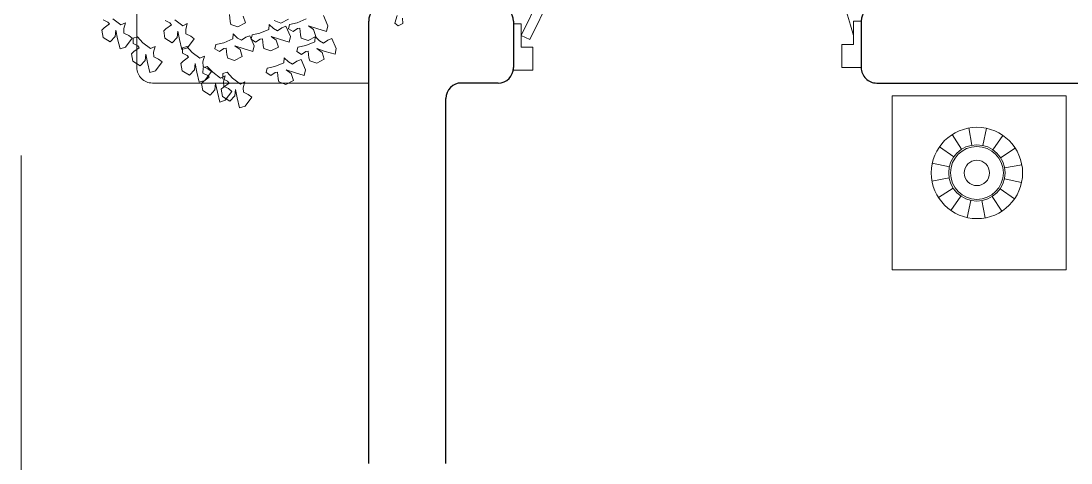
# Model space of a CAD drawing. Header units: metres. Extents: x -44 to 358, y -286 to 66.
# Drawn here: x -10.622 to -7.904, y -274.475 to -273.331 of the extents above; entities that cross this region are included whole.
import ezdxf

# ---------------------------------------------------------------- set-up
doc = ezdxf.new("R2010")
doc.units = ezdxf.units.M
doc.header["$LTSCALE"] = 0.3
doc.linetypes.add('HIDDEN2', pattern=[4.7625, 3.175, -1.5875])
for name, color, linetype, lineweight in [('A-DOOR', 7, 'Continuous', 5), ('A-WALL', 7, 'Continuous', 30), ('ARBOLES', 86, 'Continuous', 0), ('baños', 141, 'Continuous', 0), ('Columnas', 7, 'Continuous', 18), ('MOBILIARIOS', 252, 'Continuous', 0), ('muros bajitos', 252, 'Continuous', 5)]:
    doc.layers.add(name, color=color, linetype=linetype, lineweight=lineweight)
doc.layers.add('Techos 1', color=7, linetype='HIDDEN2', lineweight=9, true_color=0x42391a)

# ---------------------------------------------------------------- blocks, each defined once
blk = doc.blocks.new('TREES')
at = {"layer": 'ARBOLES', "color": 252, "true_color": 0x8da178}
for p, q in [((0.09027, 0.13446), (0.08564, 0.13366)), ((0.09286, 0.13046), (0.09027, 0.13446)), ((0.09055, 0.1274), (0.09286, 0.13046)), ((0.08363, 0.12886), (0.09055, 0.1274)), ((0.11789, 0.07807), (0.10928, 0.07333)), ((0.12298, 0.07743), (0.11789, 0.07807)), ((0.12121, 0.0686), (0.12298, 0.07743)), ((0.09863, 0.06869), (0.09001, 0.06395)), ((0.10372, 0.06805), (0.09863, 0.06869)), ((0.10194, 0.05922), (0.10372, 0.06805)), ((0.10928, 0.07333), (0.11102, 0.06989)), ((0.11102, 0.06989), (0.11402, 0.06628)), ((0.11402, 0.06628), (0.11254, 0.0626)), ((0.1195, 0.06106), (0.12121, 0.0686)), ((0.12234, 0.06589), (0.1195, 0.06106)), ((0.12826, 0.06836), (0.12234, 0.06589)), ((0.13238, 0.06204), (0.12826, 0.06836)), ((0.10024, 0.05169), (0.10194, 0.05922)), ((0.10307, 0.05652), (0.10024, 0.05169)), ((0.109, 0.05899), (0.10307, 0.05652)), ((0.11312, 0.05266), (0.109, 0.05899)), ((0.11254, 0.0626), (0.1091, 0.0585)), ((0.1091, 0.0585), (0.11358, 0.05859)), ((0.11358, 0.05859), (0.11766, 0.05097)), ((0.12814, 0.05482), (0.13075, 0.0558)), ((0.13075, 0.0558), (0.13238, 0.06204)), ((0.09431, 0.04922), (0.09839, 0.04159)), ((0.10887, 0.04545), (0.11149, 0.04642)), ((0.11149, 0.04642), (0.11312, 0.05266)), ((0.11766, 0.05097), (0.11986, 0.04424)), ((0.1223, 0.05363), (0.12814, 0.05482)), ((0.12282, 0.05162), (0.1223, 0.05363)), ((0.12583, 0.04801), (0.12282, 0.05162)), ((0.12366, 0.04377), (0.12583, 0.04801)), ((0.13893, 0.05273), (0.13031, 0.04799)), ((0.13031, 0.04799), (0.13205, 0.04455)), ((0.14402, 0.05209), (0.13893, 0.05273)), ((0.14224, 0.04326), (0.14402, 0.05209)), ((0.09839, 0.04159), (0.10059, 0.03487)), ((0.10303, 0.04425), (0.10887, 0.04545)), ((0.10355, 0.04225), (0.10303, 0.04425)), ((0.10656, 0.03864), (0.10355, 0.04225)), ((0.10439, 0.03439), (0.10656, 0.03864)), ((0.11986, 0.04424), (0.12366, 0.04377)), ((0.13357, 0.03726), (0.13013, 0.03316)), ((0.13205, 0.04455), (0.13506, 0.04094)), ((0.13506, 0.04094), (0.13357, 0.03726)), ((0.14054, 0.03572), (0.14224, 0.04326)), ((0.14337, 0.04055), (0.14054, 0.03572)), ((0.1493, 0.04302), (0.14337, 0.04055)), ((0.15342, 0.0367), (0.1493, 0.04302)), ((0.09997, 0.0273), (0.09584, 0.03363)), ((0.10059, 0.03487), (0.10439, 0.03439)), ((0.1109, 0.03676), (0.10228, 0.03202)), ((0.10228, 0.03202), (0.10402, 0.02859)), ((0.10402, 0.02859), (0.10703, 0.02498)), ((0.11598, 0.03612), (0.1109, 0.03676)), ((0.11421, 0.02729), (0.11598, 0.03612)), ((0.13013, 0.03316), (0.13461, 0.03325)), ((0.13461, 0.03325), (0.13869, 0.02563)), ((0.14333, 0.02829), (0.14917, 0.02948)), ((0.14385, 0.02628), (0.14333, 0.02829)), ((0.14917, 0.02948), (0.15179, 0.03046)), ((0.15179, 0.03046), (0.15342, 0.0367)), ((0.09833, 0.02106), (0.09997, 0.0273)), ((0.10554, 0.0213), (0.1021, 0.0172)), ((0.10703, 0.02498), (0.10554, 0.0213)), ((0.1125, 0.01976), (0.11421, 0.02729)), ((0.11534, 0.02459), (0.1125, 0.01976)), ((0.12126, 0.02706), (0.11534, 0.02459)), ((0.12538, 0.02073), (0.12126, 0.02706)), ((0.12375, 0.01449), (0.12538, 0.02073)), ((0.13869, 0.02563), (0.14089, 0.0189)), ((0.14089, 0.0189), (0.14469, 0.01843)), ((0.14686, 0.02267), (0.14385, 0.02628)), ((0.14469, 0.01843), (0.14686, 0.02267)), ((0.1021, 0.0172), (0.10658, 0.01729)), ((0.10658, 0.01729), (0.11066, 0.00966)), ((0.11066, 0.00966), (0.11286, 0.00294)), ((0.1153, 0.01232), (0.12114, 0.01352)), ((0.11582, 0.01032), (0.1153, 0.01232)), ((0.11883, 0.00671), (0.11582, 0.01032)), ((0.12114, 0.01352), (0.12375, 0.01449)), ((0.11286, 0.00294), (0.11666, 0.00246)), ((0.12228, 0.00578), (0.11366, 0.00104)), ((0.11366, 0.00104), (0.1154, -0.0024)), ((0.11666, 0.00246), (0.11883, 0.00671)), ((0.12737, 0.00514), (0.12228, 0.00578)), ((0.12559, -0.00369), (0.12737, 0.00514)), ((0.1546, 0.00056), (0.15691, -0.00328)), ((0.15987, -0.00037), (0.1546, 0.00056)), ((0.1638, 0.00018), (0.15987, -0.00037)), ((0.16542, 0.00459), (0.1638, 0.00018)), ((0.16753, 0.00781), (0.16542, 0.00459)), ((0.17594, 0.00272), (0.16753, 0.00781)), ((0.17793, -0.00201), (0.17594, 0.00272)), ((0.10286, -0.00393), (0.09694, -0.0064)), ((0.10698, -0.01025), (0.10286, -0.00393)), ((0.1154, -0.0024), (0.11841, -0.00601)), ((0.11841, -0.00601), (0.11692, -0.00969)), ((0.12389, -0.01123), (0.12559, -0.00369)), ((0.12672, -0.0064), (0.12389, -0.01123)), ((0.13264, -0.00393), (0.12672, -0.0064)), ((0.13677, -0.01025), (0.13264, -0.00393)), ((0.15691, -0.00328), (0.15235, -0.01062)), ((0.16202, -0.00717), (0.16939, -0.00488)), ((0.16762, -0.00721), (0.16202, -0.00717)), ((0.17272, -0.01111), (0.16762, -0.00721)), ((0.16939, -0.00488), (0.17793, -0.00201)), ((0.0969, -0.01866), (0.10274, -0.01747)), ((0.10274, -0.01747), (0.10535, -0.01649)), ((0.10535, -0.01649), (0.10698, -0.01025)), ((0.11692, -0.00969), (0.11348, -0.01379)), ((0.11348, -0.01379), (0.11796, -0.0137)), ((0.11796, -0.0137), (0.12204, -0.02132)), ((0.12668, -0.01866), (0.13252, -0.01747)), ((0.13252, -0.01747), (0.13514, -0.01649)), ((0.13514, -0.01649), (0.13677, -0.01025)), ((0.15235, -0.01062), (0.14763, -0.01589)), ((0.14763, -0.01589), (0.14912, -0.01942)), ((0.1511, -0.01728), (0.15341, -0.02112)), ((0.15637, -0.01821), (0.1511, -0.01728)), ((0.15388, -0.01917), (0.1555, -0.01477)), ((0.1555, -0.01477), (0.15698, -0.01331)), ((0.1603, -0.01766), (0.15637, -0.01821)), ((0.15698, -0.01331), (0.16093, -0.01777)), ((0.16192, -0.01325), (0.1603, -0.01766)), ((0.16093, -0.01777), (0.16308, -0.01955)), ((0.16403, -0.01003), (0.16192, -0.01325)), ((0.16308, -0.01955), (0.1693, -0.01784)), ((0.17244, -0.01512), (0.16403, -0.01003)), ((0.1693, -0.01784), (0.17272, -0.01111)), ((0.17443, -0.01985), (0.17244, -0.01512)), ((0.12204, -0.02132), (0.12424, -0.02804)), ((0.1272, -0.02067), (0.12668, -0.01866)), ((0.13021, -0.02428), (0.1272, -0.02067)), ((0.12804, -0.02852), (0.13021, -0.02428)), ((0.15341, -0.02112), (0.14885, -0.02846)), ((0.14912, -0.01942), (0.15388, -0.01917)), ((0.15852, -0.02502), (0.1659, -0.02272)), ((0.16412, -0.02505), (0.15852, -0.02502)), ((0.16922, -0.02895), (0.16412, -0.02505)), ((0.1659, -0.02272), (0.17443, -0.01985)), ((0.12424, -0.02804), (0.12804, -0.02852)), ((0.13533, -0.037), (0.13765, -0.04084)), ((0.1406, -0.03793), (0.13533, -0.037)), ((0.14885, -0.02846), (0.14413, -0.03373)), ((0.14413, -0.03373), (0.14562, -0.03726)), ((0.14615, -0.03297), (0.14453, -0.03737)), ((0.14562, -0.03726), (0.15038, -0.03701)), ((0.14826, -0.02975), (0.14615, -0.03297)), ((0.15667, -0.03484), (0.14826, -0.02975)), ((0.15038, -0.03701), (0.152, -0.03261)), ((0.152, -0.03261), (0.15348, -0.03115)), ((0.15348, -0.03115), (0.15743, -0.03561)), ((0.15866, -0.03956), (0.15667, -0.03484)), ((0.15743, -0.03561), (0.15958, -0.03739)), ((0.15958, -0.03739), (0.1658, -0.03568)), ((0.1658, -0.03568), (0.16922, -0.02895)), ((0.13765, -0.04084), (0.13308, -0.04818)), ((0.14453, -0.03737), (0.1406, -0.03793)), ((0.14275, -0.04473), (0.15013, -0.04244)), ((0.14835, -0.04477), (0.14275, -0.04473)), ((0.15345, -0.04866), (0.14835, -0.04477)), ((0.15013, -0.04244), (0.15866, -0.03956)), ((0.10816, -0.05484), (0.11048, -0.05868)), ((0.11343, -0.05577), (0.10816, -0.05484)), ((0.11737, -0.05521), (0.11343, -0.05577)), ((0.11899, -0.05081), (0.11737, -0.05521)), ((0.12109, -0.04759), (0.11899, -0.05081)), ((0.1295, -0.05268), (0.12109, -0.04759)), ((0.13308, -0.04818), (0.12836, -0.05344)), ((0.12836, -0.05344), (0.12985, -0.05698)), ((0.1315, -0.0574), (0.1295, -0.05268)), ((0.13461, -0.05673), (0.13623, -0.05232)), ((0.13623, -0.05232), (0.13771, -0.05087)), ((0.13771, -0.05087), (0.14166, -0.05533)), ((0.14166, -0.05533), (0.14381, -0.05711)), ((0.14381, -0.05711), (0.15004, -0.0554)), ((0.15004, -0.0554), (0.15345, -0.04866)), ((0.11048, -0.05868), (0.10592, -0.06602)), ((0.11558, -0.06257), (0.12296, -0.06028)), ((0.12118, -0.06261), (0.11558, -0.06257)), ((0.12628, -0.06651), (0.12118, -0.06261)), ((0.12296, -0.06028), (0.1315, -0.0574)), ((0.12985, -0.05698), (0.13461, -0.05673)), ((0.10744, -0.07457), (0.10906, -0.07016)), ((0.10906, -0.07016), (0.11054, -0.06871)), ((0.11054, -0.06871), (0.11449, -0.07317)), ((0.11449, -0.07317), (0.11665, -0.07495)), ((0.11665, -0.07495), (0.12287, -0.07324)), ((0.12287, -0.07324), (0.12628, -0.06651)), ((0.14388, -0.07387), (0.14177, -0.07709)), ((0.15229, -0.07896), (0.14388, -0.07387)), ((0.13095, -0.08113), (0.13326, -0.08496)), ((0.13622, -0.08205), (0.13095, -0.08113)), ((0.14015, -0.0815), (0.13622, -0.08205)), ((0.14177, -0.07709), (0.14015, -0.0815)), ((0.15428, -0.08369), (0.15229, -0.07896)), ((0.1287, -0.09231), (0.12398, -0.09757)), ((0.13326, -0.08496), (0.1287, -0.09231)), ((0.13837, -0.08886), (0.14574, -0.08657)), ((0.14397, -0.0889), (0.13837, -0.08886)), ((0.14907, -0.09279), (0.14397, -0.0889)), ((0.14574, -0.08657), (0.15428, -0.08369)), ((0.12398, -0.09757), (0.12547, -0.1011)), ((0.12547, -0.1011), (0.13023, -0.10086)), ((0.13023, -0.10086), (0.13185, -0.09645)), ((0.13185, -0.09645), (0.13333, -0.09499)), ((0.13333, -0.09499), (0.13728, -0.09945)), ((0.13728, -0.09945), (0.13943, -0.10123)), ((0.13943, -0.10123), (0.14565, -0.09953)), ((0.14565, -0.09953), (0.14907, -0.09279)), ((0.11255, -0.10929), (0.11486, -0.11312)), ((0.11782, -0.11022), (0.11255, -0.10929)), ((0.12175, -0.10966), (0.11782, -0.11022)), ((0.12337, -0.10525), (0.12175, -0.10966)), ((0.12548, -0.10203), (0.12337, -0.10525)), ((0.13389, -0.10712), (0.12548, -0.10203)), ((0.13588, -0.11185), (0.13389, -0.10712)), ((0.11486, -0.11312), (0.1103, -0.12047)), ((0.11997, -0.11702), (0.12734, -0.11473)), ((0.12557, -0.11706), (0.11997, -0.11702)), ((0.13067, -0.12095), (0.12557, -0.11706)), ((0.12734, -0.11473), (0.13588, -0.11185)), ((0.11183, -0.12902), (0.11345, -0.12461)), ((0.11345, -0.12461), (0.11493, -0.12316)), ((0.11493, -0.12316), (0.11888, -0.12762)), ((0.11888, -0.12762), (0.12103, -0.12939)), ((0.12103, -0.12939), (0.12725, -0.12769)), ((0.12725, -0.12769), (0.13067, -0.12095))]:
    blk.add_line(p, q, dxfattribs=at)
blk = doc.blocks.new('A$Cb50f4bf1')
at = {"layer": 'MOBILIARIOS'}
for p, q in [((0.45, 0.45), (0, 0.45)), ((0, 0.45), (0, 0)), ((0.45, 0), (0.45, 0.45)), ((0.2058, 0.3663), (0.2154, 0.322)), ((0.2519, 0.3671), (0.2438, 0.3224)), ((0.1635, 0.348), (0.1893, 0.3107)), ((0.2948, 0.3501), (0.2703, 0.312)), ((0.1314, 0.3148), (0.1695, 0.2902)), ((0.328, 0.318), (0.2907, 0.2922)), ((0.1144, 0.2719), (0.1591, 0.2638)), ((0.3463, 0.2757), (0.302, 0.2661)), ((0.1152, 0.2258), (0.1595, 0.2353)), ((0.3471, 0.2296), (0.3025, 0.2377)), ((0.1335, 0.1834), (0.1708, 0.2092)), ((0.2981, 0.1535), (0.2723, 0.1908)), ((0.3301, 0.1867), (0.292, 0.2112)), ((0.1667, 0.1514), (0.1913, 0.1895)), ((0.2096, 0.1344), (0.2177, 0.179)), ((0.2557, 0.1352), (0.2462, 0.1795)), ((0, 0), (0.45, 0))]:
    blk.add_line(p, q, dxfattribs=at)
for radius in [0.1182, 0.0729, 0.0684, 0.0328]:
    blk.add_circle((0.2308, 0.2507), radius, dxfattribs=at)
blk = doc.blocks.new('P90')
at = {"layer": 'A-DOOR'}
for p, q in [((-0.0476, -0.8576), (0.6364, -0.5264)), ((0.5843, -0.5517), (0.58, -0.5427)), ((0.5992, -0.5445), (0.5949, -0.5355)), ((0.6473, -0.5489), (0.6364, -0.5264)), ((-0.0368, -0.88), (0.6473, -0.5489)), ((0.6101, -0.5669), (0.6144, -0.5759)), ((0.5952, -0.5741), (0.5995, -0.5831)), ((-0.0368, -0.88), (-0.0476, -0.8576))]:
    blk.add_line(p, q, dxfattribs=at)
for points in [[(-0.06, -0.02), (-0.06, -0.05), (-0.12, -0.05), (-0.12, 0), (0, 0), (0, -0.02)], [(-0.0668, -0.88), (-0.0668, -0.85), (-0.1268, -0.85), (-0.1268, -0.9), (-0.0068, -0.9), (-0.0068, -0.88)]]:
    blk.add_lwpolyline(points, close=True, dxfattribs=at)
blk.add_arc((-0.3259, -1.105), 1.1228, 31.0139, 75.0797, dxfattribs=at)
for points in [[(0.5812, -0.5096), (0.5857, -0.5096), (0.5933, -0.5141), (0.5977, -0.5218), (0.5977, -0.5306), (0.5933, -0.5383), (0.5856, -0.5427), (0.5767, -0.5427), (0.5691, -0.5383), (0.5647, -0.5306), (0.5647, -0.5217), (0.5691, -0.514), (0.5768, -0.5096), (0.5812, -0.5096)], [(0.6133, -0.5758), (0.6177, -0.5758), (0.6254, -0.5803), (0.6298, -0.5879), (0.6298, -0.5968), (0.6253, -0.6045), (0.6176, -0.6089), (0.6088, -0.6089), (0.6011, -0.6044), (0.5967, -0.5967), (0.5967, -0.5879), (0.6011, -0.5802), (0.6088, -0.5758), (0.6133, -0.5758)]]:
    blk.add_open_spline(points, degree=2, dxfattribs=at)
blk = doc.blocks.new('A$C6528a993')
at = {"layer": 'A-WALL'}
for p, q in [((24.5, 2.2151), (24.5, 5.536)), ((24.34, 2.1751), (24.46, 2.1751)), ((24.34, 1.2751), (24.46, 1.2751)), ((24.5, 1.2351), (24.5, 1.1401)), ((25.485, 1.1001), (24.54, 1.1001)), ((25.485, 0.9001), (24.34, 0.9001))]:
    blk.add_line(p, q, dxfattribs=at)
for centre, start, end in [((24.34, 2.2151), 180, 270), ((24.46, 2.2151), 270, 0), ((24.34, 1.2351), 90, 180), ((24.46, 1.2351), 0, 90), ((24.54, 1.1401), 180, 270), ((24.34, 0.9401), 180, 270)]:
    blk.add_arc(centre, 0.04, start, end, dxfattribs=at)
at = {"layer": 'muros bajitos'}
for p, q in [((24.5, 0.9001), (24.5, 0.3401)), ((24.46, 0.3001), (22.24, 0.3001))]:
    blk.add_line(p, q, dxfattribs=at)
blk.add_arc((24.46, 0.3401), 0.04, 270, 0, dxfattribs=at)
at = {"layer": 'Techos 1'}
blk.add_line((10.4, 0.0001), (35.85, 0.0001), dxfattribs=at)
at = {"layer": 'A-DOOR', "xscale": -1}
blk.add_blockref('P90', (24.34, 2.1751), dxfattribs=at)
at = {"layer": 'ARBOLES', "xscale": 2.935254890295517, "yscale": 2.935254890295517, "zscale": 2.935254890295517, "rotation": 354.6252016265699}
blk.add_blockref('TREES', (24.045, 0.6206), dxfattribs=at)
at = {"layer": 'MOBILIARIOS', "xscale": -1, "rotation": 90.00000000000007}
blk.add_blockref('A$Cb50f4bf1', (24.9835, 2.7054), dxfattribs=at)
at = {"layer": 'baños', "linetype": 'Continuous', "flags": 8}
for tag, p in [('MODELNUMBER', (17.4854, 20.4812, 0)), ('TRADENAME', (17.4854, 20.4811, 0)), ('MATERIAL', (17.4854, 20.4811, 0)), ('PRODUCT', (17.4854, 20.4811, 0)), ('MODELNUMBER', (18.6601, 20.4812, 0)), ('MATERIAL', (18.6601, 20.4811, 0)), ('PRODUCT', (18.6601, 20.4811, 0)), ('TRADENAME', (18.6601, 20.4811, 0))]:
    blk.add_attdef(tag, p, '', height=0.0000254, rotation=180.0001, dxfattribs=at)

msp = doc.modelspace()

# ---------------------------------------------------------------- block references
at = {"layer": 'Columnas', "ltscale": 0.2, "rotation": 270}
msp.add_blockref('A$C6528a993', (-10.6218239, -248.9911924), dxfattribs=at)

doc.saveas('drawing.dxf')
